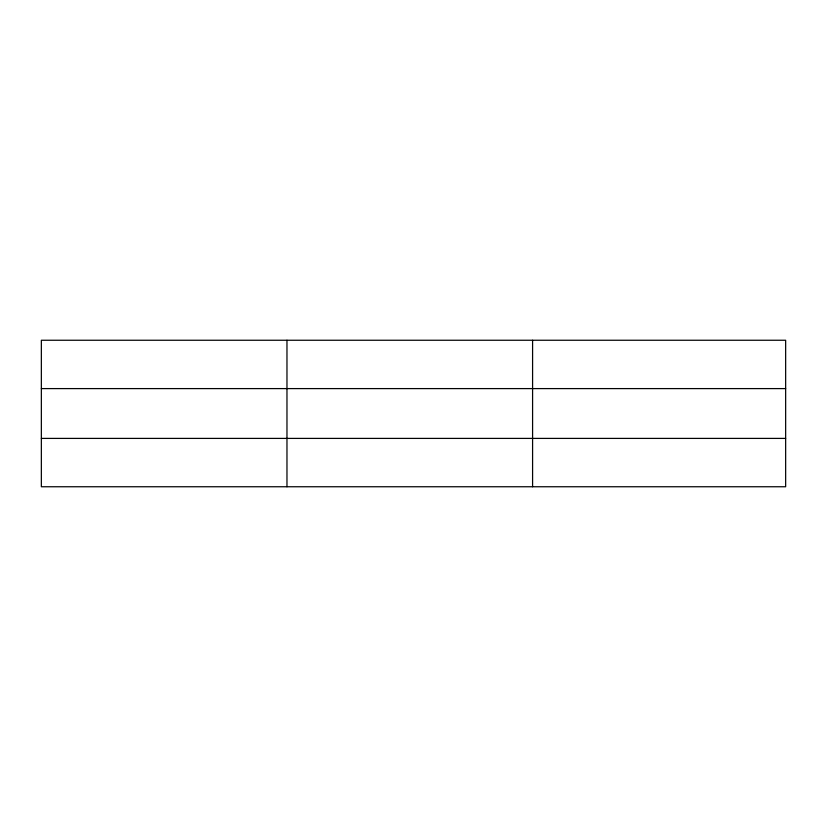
<?xml version="1.0" encoding="UTF-8"?>
<svg xmlns="http://www.w3.org/2000/svg" width="827" height="827" viewBox="0 0 827 827"><rect width="100%" height="100%" fill="white"/><g stroke="black" fill="none" stroke-linecap="round" stroke-linejoin="round"><path stroke-width="1.24" d="M286.969 340.248L286.969 486.752M532.588 340.248L532.588 486.752M785.65 388.597L785.65 340.248L41.35 340.248L41.35 486.752L785.65 486.752L785.65 388.597L41.35 388.597M41.35 438.403L785.65 438.403"/></g></svg>
